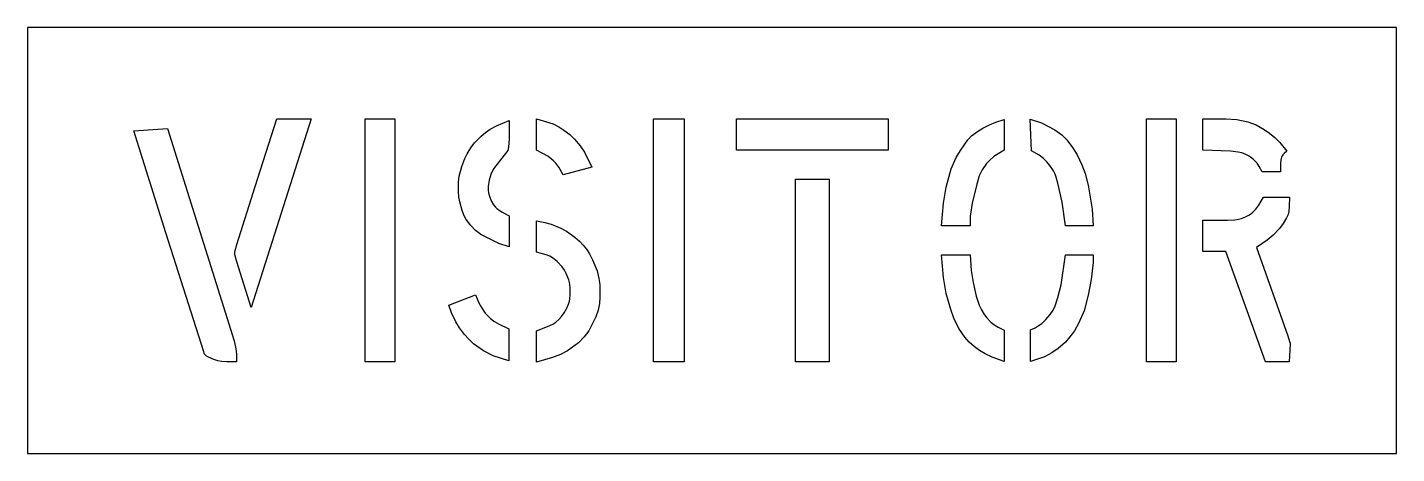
# Model space of a CAD drawing. Header units: inches. Extents: x 0 to 45, y 0 to 14.
import ezdxf

# ---------------------------------------------------------------- set-up
doc = ezdxf.new("R2010")
doc.units = ezdxf.units.IN
doc.header["$MEASUREMENT"] = 0
doc.layers.add('CUT', color=1, linetype='Continuous')

msp = doc.modelspace()

# ---------------------------------------------------------------- linework, layer by layer
at = {"layer": 'CUT'}
for points in [[(0, 0), (45, 0), (45, 14), (0, 14)], [(6.886, 6.298), (6.83, 6.494), (6.816, 6.552), (6.813, 6.571), (6.812, 6.58), (6.812, 6.586), (6.813, 6.595), (6.816, 6.613), (6.83, 6.671), (6.887, 6.867), (7.486, 8.771), (8.199, 11), (9.325, 11), (7.354, 4.794)], [(12.079, 10.997), (12.079, 3.016), (11.104, 3.016), (11.104, 10.997)], [(15.608, 7.931), (15.829, 7.814), (15.829, 6.789), (15.497, 6.903), (15.096, 7.096), (14.904, 7.202), (14.729, 7.33), (14.57, 7.488), (14.426, 7.692), (14.355, 7.815), (14.286, 7.983), (14.209, 8.268), (14.18, 8.428), (14.168, 8.624), (14.168, 8.914), (14.196, 9.116), (14.279, 9.434), (14.377, 9.691), (14.451, 9.845), (14.576, 10.049), (14.698, 10.212), (14.912, 10.428), (15.058, 10.551), (15.206, 10.652), (15.418, 10.762), (15.831, 10.941), (15.831, 10.345), (15.816, 10.071), (15.793, 9.959), (15.317, 9.357), (15.236, 9.169), (15.18, 8.979), (15.148, 8.786), (15.149, 8.654), (15.158, 8.571), (15.185, 8.453), (15.243, 8.307), (15.324, 8.174), (15.387, 8.098), (15.428, 8.056), (15.492, 8.004)], [(16.735, 10.999), (17.282, 10.83), (17.469, 10.735), (17.629, 10.629), (17.825, 10.481), (17.985, 10.334), (18.172, 10.114), (18.306, 9.907), (18.55, 9.405), (17.61, 9.153), (17.463, 9.409), (17.367, 9.544), (17.295, 9.62), (17.229, 9.675), (17.102, 9.765), (16.735, 9.972)], [(21.58, 11), (21.58, 3.016), (20.574, 3.016), (20.574, 11)], [(23.304, 11), (28.285, 11), (28.285, 9.962), (23.304, 9.962)], [(30.666, 9.958), (30.909, 10.304), (31.031, 10.435), (31.222, 10.581), (31.398, 10.688), (31.623, 10.804), (31.827, 10.889), (32.101, 10.971), (32.101, 9.962), (31.762, 9.755), (31.615, 9.633), (31.518, 9.524), (31.374, 9.32), (31.281, 9.128), (31.2, 8.855), (31.052, 8.227), (30.985, 7.803), (30.985, 7.484), (30.038, 7.484), (30.104, 8.227), (30.2, 8.749), (30.365, 9.358), (30.53, 9.721)], [(33.775, 9.18), (33.723, 9.287), (33.603, 9.467), (33.506, 9.584), (33.392, 9.698), (33.251, 9.801), (32.999, 9.94), (32.961, 10.988), (33.33, 10.862), (33.769, 10.638), (34.002, 10.467), (34.161, 10.31), (34.353, 10.057), (34.496, 9.811), (34.653, 9.487), (34.765, 9.198), (34.865, 8.814), (34.993, 8.032), (35.026, 7.484), (34.114, 7.484), (34.013, 8.26), (33.864, 8.888), (33.81, 9.08)], [(37.755, 10.997), (37.755, 3.016), (36.78, 3.016), (36.78, 10.997)], [(40.294, 9.663), (40.199, 9.737), (40.135, 9.778), (40.041, 9.828), (39.916, 9.879), (39.791, 9.906), (39.541, 9.937), (38.626, 9.967), (38.626, 10.999), (39.382, 10.999), (39.751, 10.975), (40.109, 10.902), (40.384, 10.797), (40.65, 10.648), (40.826, 10.526), (41.001, 10.382), (41.165, 10.215), (41.396, 9.931), (41.306, 9.859), (41.263, 9.816), (41.237, 9.779), (41.217, 9.739), (41.204, 9.697), (41.194, 9.641), (41.184, 9.538), (41.184, 9.251), (40.58, 9.251), (40.485, 9.433), (40.413, 9.536)], [(5.795, 3.34), (4.555, 7.254), (3.5, 10.606), (4.603, 10.675), (6.795, 3.703), (6.851, 3.44), (6.87, 3.267), (6.87, 3.013), (6.554, 3.013), (6.384, 3.026), (6.254, 3.052), (6.13, 3.091), (5.952, 3.168), (5.88, 3.214), (5.846, 3.24), (5.831, 3.256), (5.823, 3.269), (5.815, 3.282), (5.807, 3.302)], [(26.347, 9.01), (26.347, 3.016), (25.242, 3.016), (25.242, 9.01)], [(39.392, 6.634), (38.626, 6.634), (38.626, 7.667), (39.446, 7.667), (39.685, 7.682), (39.799, 7.697), (39.902, 7.726), (40.036, 7.779), (40.166, 7.846), (40.279, 7.928), (40.377, 8.026), (40.475, 8.162), (40.622, 8.423), (41.476, 8.423), (41.471, 8.12), (41.457, 7.965), (41.432, 7.856), (41.383, 7.74), (41.274, 7.553), (41.152, 7.39), (40.938, 7.17), (40.75, 7.015), (40.4, 6.77), (41.424, 3.863), (41.484, 3.678), (41.498, 3.624), (41.5, 3.606), (41.47, 3.014), (40.688, 3.014)], [(18.684, 4.492), (18.543, 4.203), (18.447, 4.038), (18.299, 3.834), (18.114, 3.644), (17.753, 3.376), (17.519, 3.256), (17.263, 3.162), (16.728, 3), (16.728, 4.03), (17.092, 4.171), (17.264, 4.253), (17.364, 4.322), (17.462, 4.405), (17.558, 4.503), (17.646, 4.627), (17.727, 4.776), (17.785, 4.914), (17.812, 5.007), (17.825, 5.082), (17.838, 5.214), (17.838, 5.44), (17.831, 5.553), (17.821, 5.619), (17.799, 5.705), (17.707, 5.921), (17.652, 6.028), (17.579, 6.134), (17.408, 6.309), (17.302, 6.4), (17.228, 6.448), (17.165, 6.48), (17.049, 6.527), (16.73, 6.62), (16.73, 7.645), (17.009, 7.593), (17.211, 7.532), (17.536, 7.405), (17.722, 7.31), (17.992, 7.113), (18.144, 6.982), (18.269, 6.852), (18.38, 6.71), (18.479, 6.558), (18.577, 6.364), (18.723, 6.009), (18.786, 5.748), (18.818, 5.552), (18.818, 5.141), (18.802, 4.93), (18.754, 4.71)], [(31.112, 3.52), (30.956, 3.664), (30.812, 3.829), (30.616, 4.106), (30.452, 4.445), (30.348, 4.734), (30.2, 5.264), (30.104, 5.786), (30.038, 6.529), (30.986, 6.529), (31.02, 6.015), (31.084, 5.623), (31.179, 5.166), (31.28, 4.881), (31.354, 4.719), (31.435, 4.586), (31.524, 4.469), (31.667, 4.318), (31.794, 4.219), (31.902, 4.152), (32.101, 4.052), (32.101, 3.022), (31.708, 3.168), (31.48, 3.274), (31.287, 3.39)], [(33.34, 4.277), (33.47, 4.401), (33.613, 4.567), (33.717, 4.717), (33.782, 4.85), (33.868, 5.126), (33.975, 5.544), (34.116, 6.529), (35.024, 6.529), (35.024, 6.275), (34.961, 5.721), (34.865, 5.199), (34.731, 4.688), (34.543, 4.276), (34.409, 4.038), (34.265, 3.837), (34.113, 3.664), (33.875, 3.448), (33.674, 3.311), (33.425, 3.184), (32.966, 3.027), (32.966, 4.063), (33.116, 4.131), (33.224, 4.195)], [(13.937, 4.623), (13.853, 4.88), (14.724, 5.218), (14.842, 4.947), (14.923, 4.797), (15.047, 4.617), (15.206, 4.449), (15.333, 4.35), (15.488, 4.261), (15.824, 4.095), (15.824, 3.052), (15.307, 3.216), (14.994, 3.376), (14.666, 3.606), (14.503, 3.757), (14.367, 3.915), (14.205, 4.129), (14.077, 4.333)]]:
    msp.add_lwpolyline(points, close=True, dxfattribs=at)

doc.saveas('drawing.dxf')
